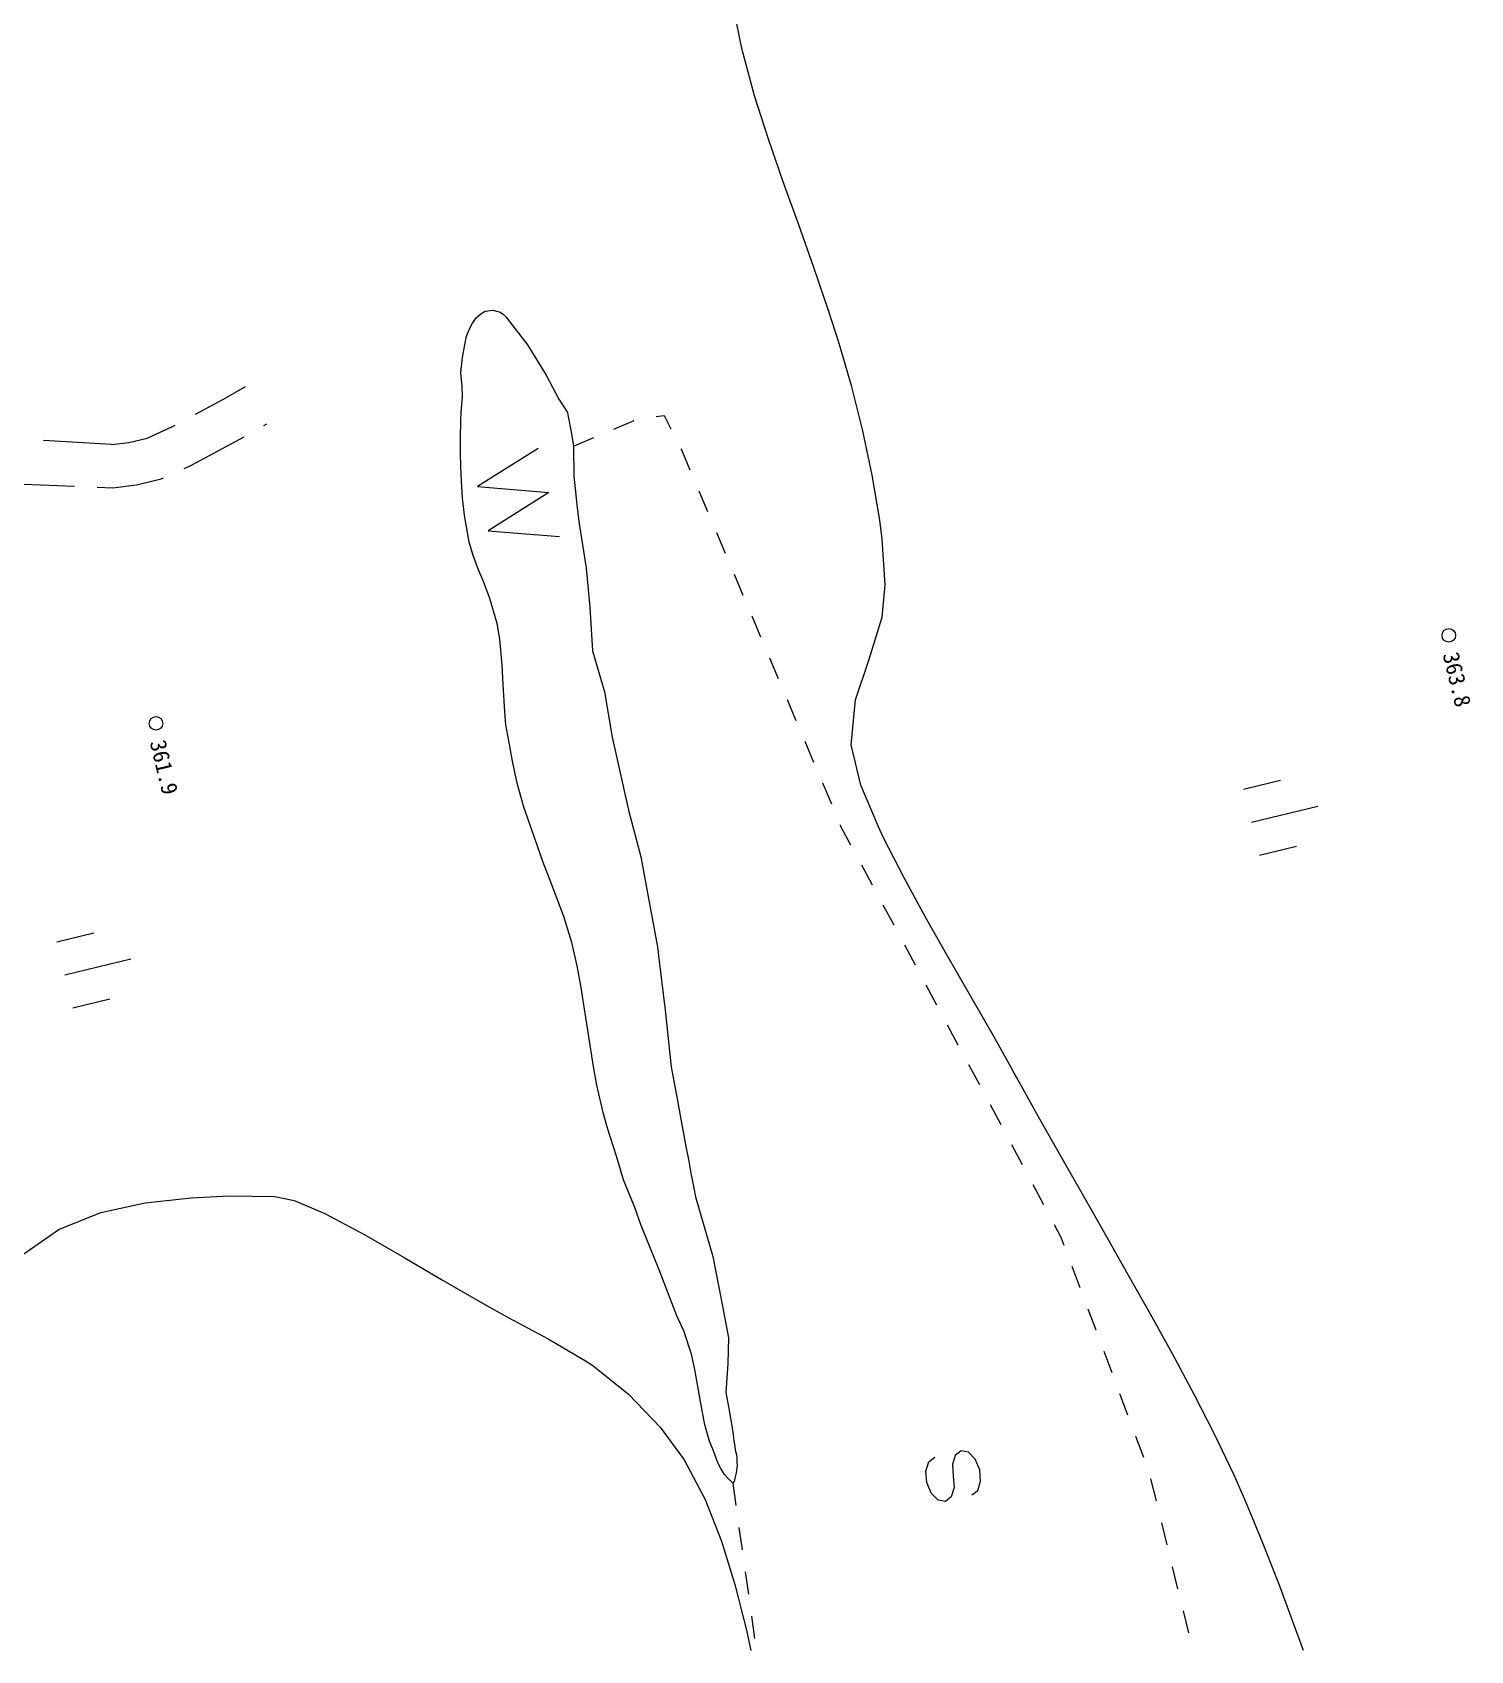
# Model space of a CAD drawing. Header units: millimetres. Extents: x -2078669 to -1085629, y -5987148 to 310365.
# Drawn here: x -1555512 to -1476199, y -741192 to -652001 of the extents above; entities that cross this region are included whole.
import ezdxf

# ---------------------------------------------------------------- set-up
doc = ezdxf.new("R2010")
doc.units = ezdxf.units.MM
doc.header["$LTSCALE"] = 500
doc.layers.add('D-BGD', color=7, linetype='Continuous', lineweight=13)
doc.styles.add('MS ゴシック', font='MS Gothic.ttf')

# ---------------------------------------------------------------- blocks, each defined once
blk = doc.blocks.new('河川平面')
at = {"layer": 'D-BGD', "linetype": 'Continuous'}
for p, q in [((1768223, -2803167, 361459), (1768384, -2803074, 361460)), ((1787526, -2803363, 361106), (1788644, -2802893, 361409)), ((1759815, -2804216, 361690), (1756076, -2803990, 361509)), ((1785290, -2804303, 360500), (1786408, -2803833, 360803)), ((1754032, -2806371, 361420), (1757775, -2806514, 361592)), ((1792197, -2806761, 361435), (1792684, -2807912, 361422)), ((1793173, -2809063, 361409), (1793660, -2810214, 361397)), ((1794147, -2811365, 361384), (1794636, -2812515, 361371)), ((1795123, -2813666, 361358), (1795611, -2814817, 361345)), ((1796099, -2815968, 361333), (1796586, -2817118, 361320)), ((1797075, -2818270, 361307), (1797562, -2819420, 361294)), ((1798050, -2820571, 361282), (1798538, -2821722, 361269)), ((1799025, -2822872, 361256), (1799514, -2824024, 361243)), ((1822245, -2823207), (1824285, -2822712)), ((1822687, -2825029), (1826331, -2824143)), ((1823130, -2826852), (1825170, -2826356)), ((1801179, -2827380, 361256), (1801769, -2828482, 361269)), ((1802360, -2829583, 361282), (1802950, -2830685, 361295)), ((1756797, -2831620), (1758837, -2831125)), ((1803541, -2831786, 361308), (1804131, -2832888, 361321)), ((1757239, -2833442), (1760883, -2832556)), ((1804722, -2833990, 361334), (1805312, -2835092, 361348)), ((1757681, -2835265), (1759722, -2834769)), ((1805902, -2836192, 361361), (1806493, -2837294, 361374)), ((1807083, -2838396, 361387), (1807674, -2839498, 361400)), ((1808264, -2840600, 361413), (1808855, -2841701, 361426)), ((1809445, -2842803, 361439), (1810036, -2843904, 361452)), ((1810626, -2845006, 361466), (1811217, -2846108, 361479)), ((1812780, -2849507, 361550), (1813218, -2850677, 361586)), ((1813657, -2851846, 361622), (1814096, -2853017, 361658)), ((1814534, -2854187, 361694), (1814972, -2855357, 361730)), ((1815410, -2856527, 361767), (1815849, -2857697, 361803)), ((1816288, -2858867, 361839), (1816726, -2860037, 361875)), ((1817121, -2861220, 361902), (1817418, -2862435, 361906)), ((1794073, -2861464, 360360), (1794245, -2862686, 360553)), ((1794419, -2863910, 360747), (1794591, -2865132, 360940)), ((1817716, -2863649, 361911), (1818013, -2864863, 361916)), ((1794764, -2866355, 361134), (1794938, -2867577, 361327)), ((1818311, -2866077, 361921), (1818608, -2867291, 361926)), ((1795111, -2868800, 361521), (1795284, -2870023, 361714)), ((1818906, -2868505, 361930), (1819204, -2869719, 361935))]:
    blk.add_line(p, q, dxfattribs=at)
at = {"layer": 'D-BGD', "linetype": 'Continuous', "elevation": 362000}
for points in [[(1825541, -2870692), (1825112, -2869490), (1824241, -2867132), (1823333, -2864799), (1822374, -2862495), (1821720, -2861023), (1820642, -2858765), (1819499, -2856540), (1818319, -2854339), (1817106, -2852154), (1815880, -2849973), (1814649, -2847800), (1813409, -2845623), (1812169, -2843445), (1810938, -2841273), (1809726, -2839088), (1809600, -2838866), (1809435, -2838551), (1808452, -2836810), (1807207, -2834641), (1805948, -2832476), (1804717, -2830303), (1803524, -2828106), (1802389, -2825886), (1802106, -2825296), (1801146, -2822991), (1800613, -2820770), (1800851, -2818288), (1801578, -2816100), (1802307, -2813727), (1802482, -2811959), (1802315, -2809441), (1802183, -2808385), (1801763, -2805906), (1801242, -2803461), (1800639, -2801038), (1799950, -2798646), (1799365, -2796834), (1798549, -2794461), (1797714, -2792101), (1796865, -2789745), (1796044, -2787381), (1795277, -2785003), (1794628, -2782600), (1794617, -2782559), (1794114, -2780124)], [(1754736, -2848991), (1756795, -2847556), (1756947, -2847471), (1759232, -2846547), (1761682, -2846017), (1764215, -2845743), (1766301, -2845627), (1768821, -2845657), (1769883, -2845875), (1771580, -2846597), (1773796, -2847778), (1775963, -2849024), (1778115, -2850296), (1780269, -2851545), (1781697, -2852332), (1783905, -2853508), (1786057, -2854780), (1786368, -2854982), (1788332, -2856561), (1790077, -2858382), (1791388, -2860174), (1792556, -2862357), (1793465, -2864667), (1794196, -2867048), (1794820, -2869494), (1795080, -2870692)]]:
    blk.add_lwpolyline(points, dxfattribs=at)
at = {"layer": 'D-BGD', "linetype": 'Continuous', "extrusion": (0.065366, -0.128202, 0.989592), "elevation": 832310}
blk.add_lwpolyline([(298907, -3211867), (300667, -3211832), (302054, -3211763)], dxfattribs=at)
at = {"layer": 'D-BGD', "linetype": 'Continuous', "extrusion": (0.007595, -0.007269, 0.999945), "elevation": 395429}
blk.add_lwpolyline([(1787056, -2799870), (1787496, -2799823), (1787859, -2800544)], dxfattribs=at)
at = {"layer": 'D-BGD', "linetype": 'Continuous', "extrusion": (-0.016376, 0.024237, 0.999572), "elevation": 264401}
blk.add_lwpolyline([(109181, 3321283), (108781, 3321351), (105454, 3321693)], dxfattribs=at)
at = {"layer": 'D-BGD', "linetype": 'Continuous'}
for points in [[(1783345, -2804437), (1779997, -2806537), (1783936, -2806865), (1780588, -2808966), (1784527, -2809295)], [(1806235, -2861073), (1806286, -2861704), (1806126, -2862213), (1805801, -2862465), (1805398, -2862391), (1805023, -2862010), (1804778, -2861427), (1804728, -2860796), (1804886, -2860286), (1805211, -2860036)], [(1807260, -2862110), (1807585, -2861860), (1807743, -2861350), (1807693, -2860719), (1807448, -2860135), (1807073, -2859755), (1806670, -2859681), (1806344, -2859932), (1806185, -2860442), (1806235, -2861073)]]:
    blk.add_lwpolyline(points, dxfattribs=at)
at = {"layer": 'D-BGD', "linetype": 'Continuous', "extrusion": (-0.147009, -0.073037, 0.986435), "elevation": 298060}
blk.add_lwpolyline([(3308546, 410854), (3308596, 410854), (3309793, 410781)], dxfattribs=at)
at = {"layer": 'D-BGD', "linetype": 'Continuous', "extrusion": (-0.120009, -0.052186, 0.9914), "elevation": 289543}
blk.add_lwpolyline([(3308622, 566820), (3308666, 566820), (3309868, 566920)], dxfattribs=at)
at = {"layer": 'D-BGD', "linetype": 'Continuous', "extrusion": (0.113222, 0.07213, 0.990948), "elevation": 357987}
blk.add_lwpolyline([(-3374796, 50249), (-3375580, 50309), (-3376033, 50405)], dxfattribs=at)
at = {"layer": 'D-BGD', "linetype": 'Continuous'}
for points in [[(1786998, -2817846, 360510), (1787431, -2820344, 360540), (1788321, -2824374, 360490), (1789006, -2826936, 360450), (1789487, -2829530, 360450), (1789931, -2831908, 360450), (1790016, -2832683, 360460), (1790342, -2835386, 360490), (1790680, -2838510, 360550), (1791045, -2840484, 360570), (1791253, -2841607, 360580), (1791495, -2842911, 360600), (1791646, -2843713, 360600), (1791768, -2844383, 360580), (1791922, -2845198, 360550), (1792015, -2845679, 360530), (1792984, -2848969, 360510), (1793520, -2851711, 360490), (1793844, -2853454, 360390), (1793802, -2854872, 360390), (1793691, -2856469, 360420), (1793893, -2857542, 360420), (1794048, -2858416, 360380), (1794094, -2858777, 360370), (1794127, -2859142, 360370), (1794182, -2859427, 360370), (1794215, -2859631, 360370), (1794275, -2859908, 360370), (1794306, -2860075, 360370), (1794309, -2860331, 360370), (1794317, -2860497, 360370), (1794263, -2860892, 360360), (1794214, -2861118, 360360), (1794150, -2861370, 360360), (1794073, -2861464, 360360), (1793819, -2861203, 360370), (1793626, -2860976, 360380), (1793405, -2860619, 360400), (1793256, -2860337, 360410), (1793012, -2859677, 360420), (1792796, -2859150, 360430), (1792544, -2858244, 360480), (1792292, -2856957, 360490), (1791991, -2855192, 360500), (1791799, -2854343, 360510), (1791372, -2853060, 360510), (1790998, -2852245, 360520), (1790017, -2849697, 360530), (1789030, -2847261, 360530), (1788675, -2846273, 360530), (1788056, -2844741, 360550), (1787670, -2843446, 360580), (1787178, -2841894, 360630), (1786928, -2841024, 360670), (1786585, -2839535, 360690), (1786390, -2838489, 360710), (1785969, -2835790, 360710), (1785699, -2834032, 360670), (1785498, -2832958, 360630), (1785197, -2831655, 360580), (1784769, -2830233, 360560), (1784109, -2828492, 360560), (1783597, -2827195, 360550), (1783018, -2825512, 360530), (1782557, -2824209, 360540), (1782182, -2822875, 360560), (1781934, -2821660, 360590), (1781721, -2820545, 360600), (1781562, -2819658, 360600), (1781510, -2818947, 360600), (1781418, -2817441, 360600), (1781367, -2816385, 360600), (1781241, -2814940, 360570), (1781084, -2814089, 360570), (1780672, -2812699, 360580), (1780327, -2811774, 360580), (1780095, -2811214, 360580), (1779776, -2810384, 360590), (1779544, -2809605, 360600), (1779281, -2808116, 360580), (1779179, -2807169, 360570), (1779139, -2806557, 360550), (1779081, -2805474, 360530), (1779067, -2804636, 360510), (1779066, -2803874, 360530), (1779078, -2802890, 360520), (1779104, -2802443, 360520), (1779167, -2801591, 360540), (1779151, -2801017, 360540), (1779075, -2800246, 360540), (1779182, -2799419, 360550), (1779384, -2798325, 360540), (1779439, -2798149, 360540), (1779620, -2797734, 360550), (1779731, -2797521, 360550), (1779941, -2797215, 360540), (1780186, -2797009, 360530), (1780427, -2796871, 360530), (1780838, -2796819, 360530), (1781046, -2796858, 360530), (1781218, -2796899, 360530)], [(1781218, -2796899, 360530), (1781422, -2797027, 360530), (1781586, -2797203, 360530), (1781765, -2797433, 360530), (1782752, -2798726, 360550), (1783793, -2800386, 360520), (1784491, -2801721, 360520), (1784968, -2802457, 360520), (1785009, -2802665, 360520), (1785166, -2803517, 360510), (1785290, -2804303, 360500), (1785289, -2804868, 360490), (1785304, -2805384, 360490), (1785305, -2805984, 360490), (1785379, -2806638, 360500), (1785483, -2807540, 360510), (1785586, -2808464, 360510), (1785984, -2811023, 360530), (1786203, -2813190, 360530), (1786351, -2815582, 360550), (1786998, -2817846, 360510)], [(1759815, -2804216, 361690), (1760780, -2804102, 361700), (1761784, -2803860, 361430), (1763142, -2803245, 361440), (1763336, -2803141, 361441)], [(1759023, -2806561, 361650), (1759901, -2806595, 361690), (1761200, -2806442, 361700), (1762554, -2806113, 361430), (1762684, -2806055, 361431)]]:
    blk.add_polyline3d(points, dxfattribs=at)
for centre in [(1833562, -2814737, 363780), (1762273, -2819585, 361880)]:
    blk.add_circle(centre, 375, dxfattribs=at)
at = {"layer": 'D-BGD', "linetype": 'Continuous', "style": 'MS ゴシック'}
for s, p in [('363.8', (1833220, -2815785)), ('361.9', (1761920, -2820621))]:
    blk.add_text(s, height=900, rotation=283.66942, dxfattribs=at).set_placement(p)

msp = doc.modelspace()

# ---------------------------------------------------------------- block references
at = {"layer": 'D-BGD'}
msp.add_blockref('河川平面', (-3310965.8, 2129500.2), dxfattribs=at)

doc.saveas('drawing.dxf')
